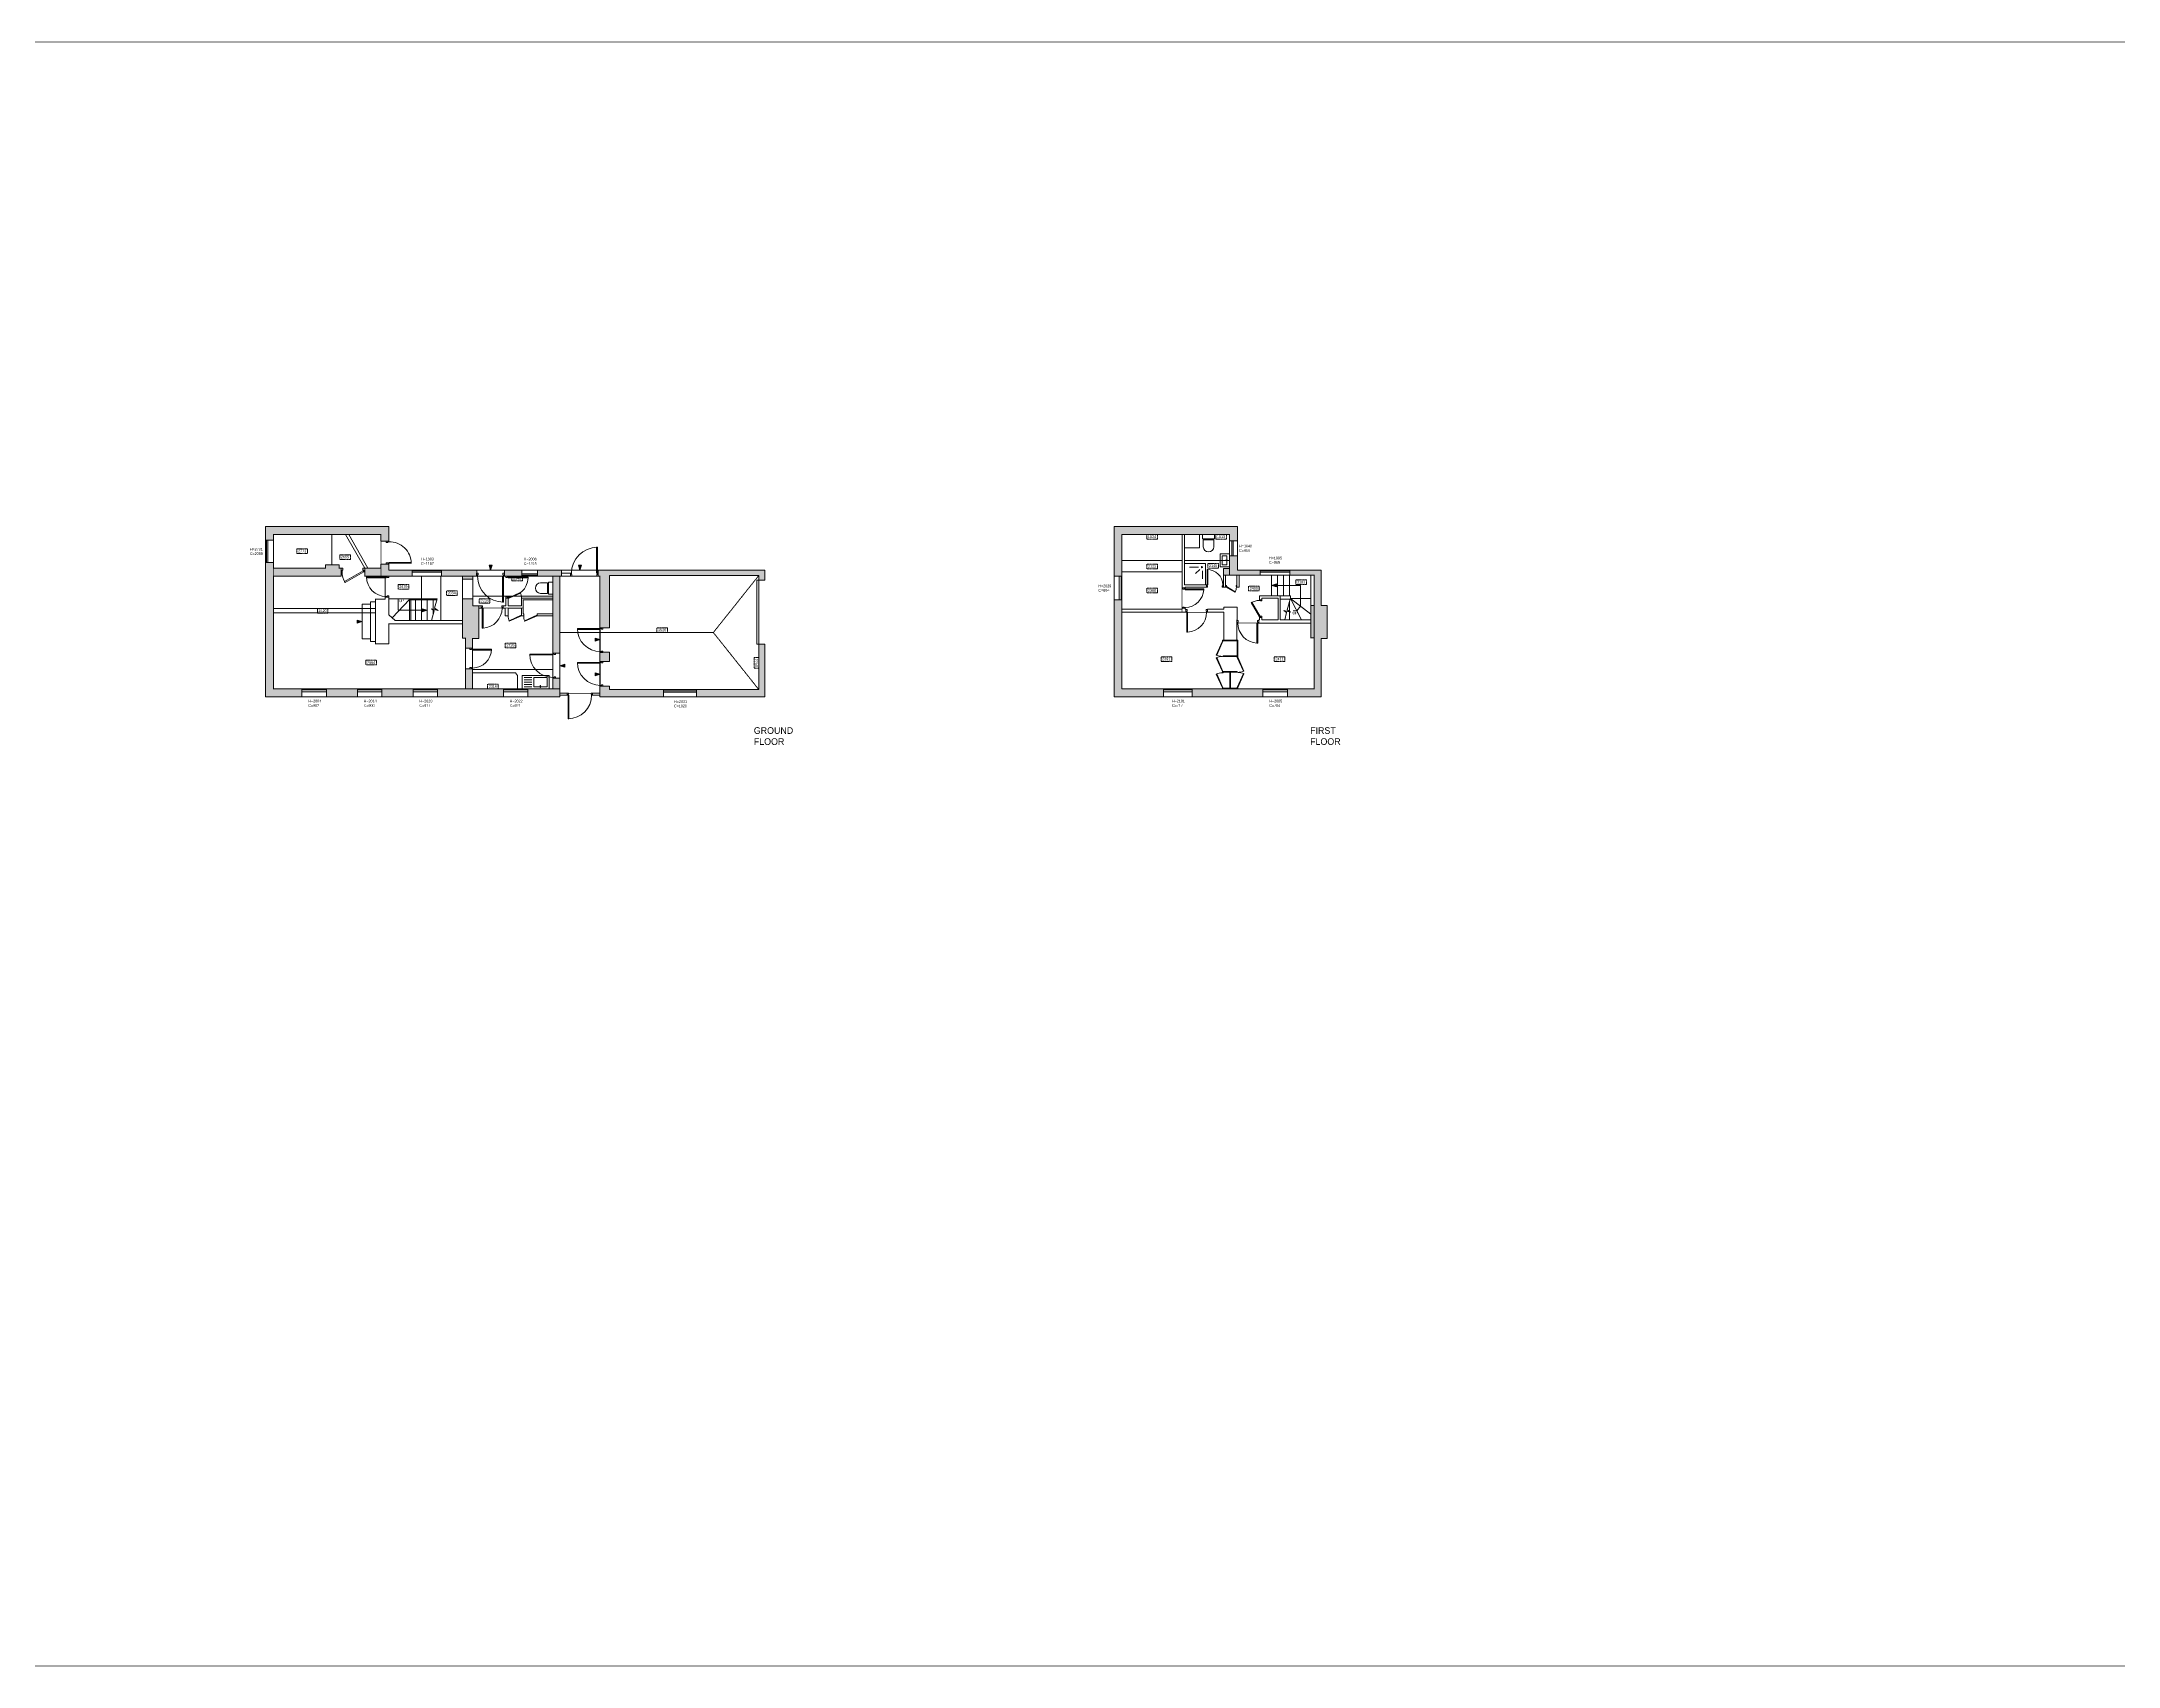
# Model space of a CAD drawing. Header units: millimetres. Extents: x 62976 to 1097852, y -110926 to 167100.
# Drawn here: x 857195 to 935511, y 102432 to 163738 of the extents above; entities that cross this region are included whole.
import ezdxf

# ---------------------------------------------------------------- set-up
doc = ezdxf.new("R2010")
doc.units = ezdxf.units.MM
doc.linetypes.add('HIDDENX2', pattern=[0.75, 0.5, -0.25])
for name, color, linetype, lineweight in [('BLOCKS', 8, 'Continuous', 15), ('Ceiling', 45, 'HIDDENX2', 15), ('Ceiling tag', 1, 'Continuous', 15), ('GIA', 84, 'Continuous', 15), ('NIA', 30, 'Continuous', 15), ('Partitions', 155, 'Continuous', 15), ('Stairs', 8, 'Continuous', 15), ('WALLS', 7, 'Continuous', 15), ('Window', 8, 'Continuous', 15)]:
    doc.layers.add(name, color=color, linetype=linetype, lineweight=lineweight)
doc.layers.add('Whatch', color=7, linetype='Continuous', lineweight=15, true_color=0xa8a8a8)
doc.styles.add('Century Gothic', font='GOTHIC.TTF')

# ---------------------------------------------------------------- blocks, each defined once
blk = doc.blocks.new('door')
at = {"layer": 'BLOCKS'}
for p, q in [((0, 450), (0, -450)), ((0, 450), (34, 450)), ((0, -450), (0, 450)), ((34, -450), (34, 450)), ((-30, -550), (-30, -450)), ((0, -450), (-30, -450)), ((20, -550), (-30, -550)), ((34, -450), (0, -450)), ((0, -491), (0, -450)), ((20, -491), (0, -491)), ((20, -550), (20, -491)), ((880, -491), (900, -491)), ((880, -550), (880, -491)), ((880, -550), (930, -550)), ((900, -491), (900, -450)), ((900, -450), (930, -450)), ((930, -550), (930, -450))]:
    blk.add_line(p, q, dxfattribs=at)
blk.add_arc((0, -450), 900, 0, 90, dxfattribs=at)
blk = doc.blocks.new('DOOR 900')
at = {"layer": 'Whatch'}
blk.add_blockref('door', (-825, 91), dxfattribs=at)
blk = doc.blocks.new('DOOR 840')
at = {"layer": 'BLOCKS'}
for p, q in [((-582, 249), (-582, -591)), ((-582, -591), (-582, 249)), ((-548, 249), (-582, 249)), ((-548, -591), (-548, 248)), ((-612, -691), (-612, -591)), ((-582, -591), (-612, -591)), ((-562, -691), (-612, -691)), ((-548, -591), (-582, -591)), ((-582, -632), (-582, -591)), ((-562, -632), (-582, -632)), ((-562, -691), (-562, -632)), ((208, -632), (228, -632)), ((208, -691), (208, -632)), ((208, -691), (258, -691)), ((228, -632), (228, -591)), ((228, -591), (258, -591)), ((258, -691), (258, -591))]:
    blk.add_line(p, q, dxfattribs=at)
blk.add_arc((-586, -565), 814, 358.15749, 89.75925, dxfattribs=at)
blk = doc.blocks.new('70')
at = {"layer": 'BLOCKS'}
for p, q in [((976617, 38303), (976840, 38806)), ((976633, 38296), (976617, 38303)), ((976856, 38799), (976633, 38296)), ((976840, 38806), (976856, 38799))]:
    blk.add_line(p, q, dxfattribs=at)
blk.add_arc((976633, 38296), 550, 66.10659, 90, dxfattribs=at)
blk = doc.blocks.new('DOOR 760')
at = {"layer": 'BLOCKS'}
for p, q in [((-712, -265), (-747, -265)), ((-747, -265), (-747, -365)), ((-747, -365), (-697, -365)), ((-712, -265), (-712, -305)), ((-712, -305), (-697, -305)), ((-697, -305), (-697, -365)), ((33, -305), (33, -365)), ((48, -305), (33, -305)), ((33, -365), (83, -365)), ((83, -265), (48, -265)), ((48, -305), (48, -265)), ((83, -365), (83, -265))]:
    blk.add_line(p, q, dxfattribs=at)
blk.add_lwpolyline([(-677, -265), (-677, 495), (-712, 495), (-712, -265)], close=True, dxfattribs=at)
blk.add_arc((-714, -266), 761, 0.04394, 87.25575, dxfattribs=at)
blk = doc.blocks.new('sink wc')
at = {"layer": 'BLOCKS'}
for p, q in [((36043, 129595), (36543, 129595)), ((36043, 129245), (36043, 129595)), ((36543, 129245), (36043, 129245)), ((36123, 129495), (36285, 129495)), ((36123, 129325), (36123, 129495)), ((36463, 129325), (36123, 129325)), ((36285, 129525), (36285, 129448)), ((36285, 129525), (36300, 129525)), ((36300, 129448), (36285, 129448)), ((36300, 129525), (36300, 129448)), ((36300, 129495), (36463, 129495)), ((36463, 129495), (36463, 129325)), ((36543, 129595), (36543, 129245))]:
    blk.add_line(p, q, dxfattribs=at)
blk = doc.blocks.new('wc')
at = {"layer": 'BLOCKS'}
for p, q in [((36874, 129352), (36874, 129084)), ((37274, 129084), (37274, 129352)), ((37299, 129044), (36849, 129044)), ((36849, 129044), (36849, 128881)), ((36849, 128881), (37299, 128881)), ((36874, 129084), (36899, 129084)), ((36899, 129044), (36899, 129084)), ((36899, 129084), (37249, 129084)), ((37249, 129084), (37249, 129044)), ((37274, 129084), (37249, 129084)), ((37299, 128881), (37299, 129044))]:
    blk.add_line(p, q, dxfattribs=at)
blk.add_arc((37074, 129339), 200, 3.80419, 176.19581, dxfattribs=at)
blk = doc.blocks.new('shower')
for p, q in [((114517, 100644), (114517, 100344)), ((114617, 100698), (114778, 100540)), ((115004, 100785), (114668, 100785))]:
    blk.add_line(p, q)
blk.add_lwpolyline([(115195, 100120), (114395, 100120), (114395, 100920), (115195, 100920)], close=True)
blk.add_circle((114532, 100783), 21.5)
blk = doc.blocks.new('DOOR 710')
at = {"layer": 'BLOCKS'}
for p, q in [((-672, 483), (-672, -227)), ((-672, 483), (-637, 483)), ((-637, -227), (-637, 483)), ((-702, -327), (-702, -227)), ((-672, -227), (-702, -227)), ((-652, -327), (-702, -327)), ((-637, -227), (-672, -227)), ((-672, -268), (-672, -227)), ((-652, -268), (-672, -268)), ((-652, -327), (-652, -268)), ((18, -268), (38, -268)), ((18, -327), (18, -268)), ((18, -327), (68, -327)), ((38, -268), (38, -227)), ((38, -227), (68, -227)), ((68, -327), (68, -227))]:
    blk.add_line(p, q, dxfattribs=at)
blk.add_arc((-675, -231), 713, 0.27792, 89.72208, dxfattribs=at)
blk = doc.blocks.new('69')
at = {"layer": 'BLOCKS'}
for p, q in [((876095, 53847), (876393, 54362)), ((876095, 53847), (876124, 53830)), ((876422, 54346), (876124, 53830)), ((876480, 54392), (876393, 54392)), ((876393, 54362), (876393, 54392)), ((876422, 54346), (876393, 54362)), ((876433, 54362), (876393, 54362)), ((876433, 53767), (876393, 53767)), ((876393, 53767), (876393, 53738)), ((876433, 54343), (876433, 54362)), ((876480, 54343), (876433, 54343)), ((876433, 53786), (876433, 53767)), ((876480, 53786), (876433, 53786)), ((876480, 54343), (876480, 54392)), ((876480, 53786), (876480, 53738)), ((876480, 53738), (876393, 53738))]:
    blk.add_line(p, q, dxfattribs=at)
blk.add_arc((876393, 54362), 595, 239.96333, 270, dxfattribs=at)
blk = doc.blocks.new('67')
at = {"layer": 'BLOCKS'}
for p, q in [((851158, 55991), (851141, 55961)), ((851669, 55656), (851141, 55961)), ((851158, 55991), (851686, 55686)), ((851046, 55586), (851046, 55686)), ((851076, 55686), (851046, 55686)), ((851096, 55586), (851046, 55586)), ((851076, 55645), (851076, 55686)), ((851096, 55645), (851076, 55645)), ((851096, 55586), (851096, 55645)), ((851666, 55645), (851686, 55645)), ((851666, 55586), (851666, 55645)), ((851666, 55586), (851716, 55586)), ((851669, 55656), (851686, 55686)), ((851686, 55645), (851686, 55686)), ((851686, 55686), (851716, 55686)), ((851716, 55586), (851716, 55686))]:
    blk.add_line(p, q, dxfattribs=at)
blk.add_arc((851686, 55686), 610, 149.96333, 180, dxfattribs=at)
blk = doc.blocks.new('72')
at = {"layer": 'BLOCKS'}
for p, q in [((978459, 54961), (978459, 54881)), ((978459, 54961), (978509, 54961)), ((978494, 54881), (978459, 54881)), ((978494, 54920), (978509, 54920)), ((978494, 54881), (978494, 54920)), ((978509, 54920), (978509, 54961)), ((979232, 54961), (979281, 54961)), ((979232, 54920), (979232, 54961)), ((979247, 54920), (979232, 54920)), ((979247, 54920), (979247, 54881)), ((979281, 54881), (979247, 54881)), ((979281, 54961), (979281, 54881))]:
    blk.add_line(p, q, dxfattribs=at)
blk.add_lwpolyline([(978529, 54881), (978529, 54128), (978494, 54128), (978494, 54881)], close=True, dxfattribs=at)
blk.add_arc((978492, 54881), 754, 272.74425, 359.95606, dxfattribs=at)
blk = doc.blocks.new('74')
at = {"layer": 'BLOCKS'}
for p, q in [((979391, 56087), (979471, 56087)), ((979391, 56087), (979391, 56037)), ((979431, 56037), (979391, 56037)), ((979431, 56052), (979431, 56037)), ((979471, 56052), (979431, 56052)), ((979471, 56052), (979471, 56087)), ((979391, 55311), (979391, 55262)), ((979431, 55311), (979391, 55311)), ((979391, 55262), (979471, 55262)), ((979431, 55296), (979431, 55311)), ((979431, 55296), (979471, 55296)), ((979471, 55262), (979471, 55296))]:
    blk.add_line(p, q, dxfattribs=at)
blk.add_lwpolyline([(979471, 56017), (980227, 56017), (980227, 56052), (979471, 56052)], close=True, dxfattribs=at)
blk.add_arc((979471, 56053), 757, 270.04394, 357.25575, dxfattribs=at)
blk = doc.blocks.new('66')
at = {"layer": 'BLOCKS'}
for p, q in [((845118, 58354), (845118, 57454)), ((845118, 58354), (845153, 58354)), ((845118, 57454), (845118, 58354)), ((845153, 57454), (845153, 58354)), ((845088, 57379), (845088, 57454)), ((845118, 57454), (845088, 57454)), ((845138, 57379), (845088, 57379)), ((845153, 57454), (845118, 57454)), ((845118, 57413), (845118, 57454)), ((845138, 57413), (845118, 57413)), ((845138, 57379), (845138, 57413)), ((845998, 57413), (846018, 57413)), ((845998, 57379), (845998, 57413)), ((845998, 57379), (846048, 57379)), ((846018, 57413), (846018, 57454)), ((846018, 57454), (846048, 57454)), ((846048, 57379), (846048, 57454))]:
    blk.add_line(p, q, dxfattribs=at)
blk.add_arc((845118, 57454), 900, 0, 90, dxfattribs=at)
blk = doc.blocks.new('sink kitchenette')
at = {"layer": 'BLOCKS'}
for p, q in [((38392, 131337), (39402, 131337)), ((38392, 130837), (38392, 131337)), ((39402, 130837), (38392, 130837)), ((38467, 131262), (38752, 131262)), ((38467, 131177), (38752, 131177)), ((38467, 131087), (38752, 131087)), ((38467, 130997), (38752, 130997)), ((38752, 130912), (38467, 130912)), ((39327, 131262), (38827, 131262)), ((38827, 131262), (38827, 130912)), ((38827, 130912), (39069, 130912)), ((39069, 130890), (39069, 130967)), ((39084, 130967), (39069, 130967)), ((39069, 130890), (39084, 130890)), ((39084, 130890), (39084, 130967)), ((39084, 130912), (39327, 130912)), ((39327, 130912), (39327, 131262)), ((39402, 131337), (39402, 130837))]:
    blk.add_line(p, q, dxfattribs=at)

msp = doc.modelspace()

# ---------------------------------------------------------------- hatches: boundary and pattern name
at = {"layer": 'Stairs'}
for points in [[(874069, 143980), (874185, 143980), (874126, 143788)], [(877440, 143980), (877556, 143980), (877497, 143788)], [(903575, 143219), (903768, 143162), (903768, 143278)], [(869284, 141855), (869092, 141912), (869092, 141796)], [(871741, 142279), (871549, 142335), (871549, 142220)], [(878265, 141172), (878073, 141116), (878073, 141231)], [(876740, 140189), (876933, 140132), (876933, 140248)], [(878265, 139865), (878073, 139808), (878073, 139924)]]:
    msp.add_hatch(color=256, dxfattribs=at).paths.add_polyline_path(points)
at = {"layer": 'Whatch', "ltscale": 2}
h = msp.add_hatch(color=256, dxfattribs=at)
h.dxf.hatch_style = 1
h.paths.add_polyline_path([(870293, 145440), (865639, 145440), (865639, 144926), (865939, 144926), (865939, 145140), (869993, 145140), (869993, 144890), (870293, 144890)])
h.paths.add_polyline_path([(868489, 143868), (868414, 143868), (868414, 143989), (867904, 143989), (867904, 143868), (865939, 143868), (865939, 144080), (865639, 144080), (865639, 139014), (867015, 139014), (867015, 139314), (865939, 139314), (865939, 143568), (868489, 143568)])
h.paths.add_polyline_path([(871169, 143788), (870293, 143788), (870293, 144020), (869993, 144020), (869993, 143868), (869383, 143868), (869383, 143568), (871169, 143568)])
h.paths.add_polyline_path([(873603, 143788), (872277, 143788), (872277, 143568), (873073, 143568), (873073, 143451), (873463, 143451), (873463, 143568), (873603, 143568)])
h.paths.add_polyline_path([(875304, 143788), (874648, 143788), (874648, 143568), (875304, 143568)])
h.paths.add_polyline_path([(876806, 143788), (875896, 143788), (875896, 143568), (876480, 143568), (876480, 140658), (876578, 140658), (876740, 140658), (876740, 143568), (876806, 143568)])
h.paths.add_polyline_path([(878615, 143586), (884237, 143586), (884237, 143413), (884467, 143413), (884467, 143788), (878188, 143788), (878188, 143568), (878245, 143568), (878245, 141617), (878615, 141617)])
h.paths.add_polyline_path([(884467, 141005), (884237, 141005), (884237, 139296), (881896, 139296), (881896, 139014), (884467, 139014)])
h.paths.add_polyline_path([(880642, 139296), (878615, 139296), (878615, 139420), (878245, 139420), (878245, 139014), (880642, 139014)])
h.paths.add_polyline_path([(878615, 140694), (878245, 140694), (878245, 140343), (878615, 140343)])
h.paths.add_polyline_path([(876740, 139721), (876480, 139721), (876480, 139314), (875536, 139314), (875536, 139014), (876740, 139014)])
h.paths.add_polyline_path([(874611, 139314), (873447, 139314), (873447, 140071), (873187, 140071), (873187, 139314), (872131, 139314), (872131, 139014), (874611, 139014)])
h.paths.add_polyline_path([(873682, 142442), (873463, 142442), (873463, 142708), (873073, 142708), (873073, 141228), (873187, 141228), (873187, 140846), (873447, 140846), (873447, 141216), (873682, 141216)])
h.paths.add_polyline_path([(871206, 139314), (870031, 139314), (870031, 139014), (871206, 139014)])
h.paths.add_polyline_path([(869106, 139314), (867940, 139314), (867940, 139014), (869106, 139014)])
h = msp.add_hatch(color=256, dxfattribs=at)
h.dxf.hatch_style = 1
h.paths.add_polyline_path([(905679, 142460), (905444, 142460), (905444, 143788), (904266, 143788), (904266, 143608), (905184, 143608), (905184, 142460), (905052, 142460), (905052, 141236), (905184, 141236), (905184, 139314), (904177, 139314), (904177, 139014), (905444, 139014), (905444, 141216), (905679, 141216)])
h.paths.add_polyline_path([(900582, 139314), (900582, 139284), (900582, 139014), (903252, 139014), (903252, 139314)])
h.paths.add_polyline_path([(897936, 139314), (897936, 142668), (897906, 142668), (897636, 142668), (897636, 139014), (899504, 139014), (899504, 139314)])
h.paths.add_polyline_path([(897636, 143566), (897936, 143566), (897936, 145140), (901990, 145140), (901990, 144902), (902290, 144902), (902290, 145440), (897636, 145440)])
h.paths.add_polyline_path([(901990, 143860), (901758, 143860), (901758, 143608), (903143, 143608), (903143, 143788), (902290, 143788), (902290, 144337), (901990, 144337)])

# ---------------------------------------------------------------- linework, layer by layer
at = {"layer": 'BLOCKS', "ltscale": 2}
for p, q in [((900859, 144641), (900859, 145140)), ((900290, 144641), (900859, 144641)), ((884237, 143413), (884167, 143413)), ((884167, 143413), (884167, 141005)), ((884237, 143413), (884237, 141005)), ((905052, 142460), (905052, 143608)), ((869784, 142603), (869604, 142603)), ((869604, 142603), (869604, 141105)), ((869784, 141105), (869604, 141105)), ((884237, 141005), (884167, 141005)), ((873447, 139914), (875061, 139914)), ((875146, 139814), (875061, 139914)), ((875146, 139314), (875146, 139814))]:
    msp.add_line(p, q, dxfattribs=at)
at = {"layer": 'Ceiling', "ltscale": 2}
for p, q in [((868144, 145140), (868144, 143989)), ((900200, 144164), (897936, 144164)), ((901990, 144164), (900290, 144164)), ((871522, 143568), (871522, 142713)), ((872258, 143568), (872258, 141889)), ((873073, 143451), (873073, 142708)), ((873463, 143451), (873463, 142708)), ((873636, 143568), (874578, 143568)), ((884237, 143586), (882527, 141441)), ((900200, 143727), (897936, 143727)), ((871122, 142669), (871122, 141889)), ((873463, 142808), (876480, 142808)), ((869784, 142343), (865939, 142343)), ((865939, 142179), (869784, 142179)), ((882527, 141441), (876740, 141441)), ((882527, 141441), (884237, 139296)), ((873187, 140846), (873187, 140071)), ((873447, 140781), (873447, 140101)), ((876480, 139750), (876480, 140595)), ((876480, 140045), (873447, 140045))]:
    msp.add_line(p, q, dxfattribs=at)
at = {"layer": 'Ceiling'}
for points in [[(898870, 145140), (899271, 145140), (899271, 144965), (898870, 144965)], [(901472, 145140), (901874, 145140), (901874, 144965), (901472, 144965)], [(866824, 144596), (867225, 144596), (867225, 144421), (866824, 144421)], [(868439, 144374), (868841, 144374), (868841, 144200), (868439, 144200)], [(874932, 143568), (875334, 143568), (875334, 143393), (874932, 143393)], [(898870, 144015), (899271, 144015), (899271, 143841), (898870, 143841)], [(901174, 144049), (901576, 144049), (901576, 143874), (901174, 143874)], [(904493, 143429), (904894, 143429), (904894, 143254), (904493, 143254)], [(870640, 143253), (871042, 143253), (871042, 143078), (870640, 143078)], [(872462, 143017), (872863, 143017), (872863, 142843), (872462, 142843)], [(873702, 142717), (874104, 142717), (874104, 142542), (873702, 142542)], [(898870, 143112), (899271, 143112), (899271, 142937), (898870, 142937)], [(902708, 143192), (903110, 143192), (903110, 143017), (902708, 143017)], [(867595, 142348), (867997, 142348), (867997, 142174), (867595, 142174)], [(874681, 141043), (875082, 141043), (875082, 140869), (874681, 140869)], [(880397, 141615), (880799, 141615), (880799, 141441), (880397, 141441)], [(869426, 140392), (869828, 140392), (869828, 140218), (869426, 140218)], [(884237, 140496), (884237, 140094), (884063, 140094), (884063, 140496)], [(899409, 140528), (899811, 140528), (899811, 140353), (899409, 140353)], [(903681, 140528), (904083, 140528), (904083, 140353), (903681, 140353)], [(874017, 139488), (874418, 139488), (874418, 139314), (874017, 139314)]]:
    msp.add_lwpolyline(points, close=True, dxfattribs=at)
at = {"layer": 'GIA', "ltscale": 2, "const_width": 30}
for points in [[(878245, 143568), (878245, 139150), (876740, 139150), (876740, 139314), (865939, 139314), (865939, 145140), (869993, 145140), (869993, 143568)], [(897936, 145140), (901990, 145140), (901990, 143608), (905184, 143608), (905184, 139314), (897936, 139314)]]:
    msp.add_lwpolyline(points, close=True, dxfattribs=at)
at = {"layer": 'NIA', "ltscale": 2, "const_width": 30}
msp.add_lwpolyline([(873187, 139314), (873187, 140071), (873447, 140071), (873447, 139314), (876480, 139314), (876480, 142675), (875358, 142675), (875358, 142362), (873682, 142362), (873682, 141216), (873447, 141216), (873447, 140846), (873187, 140846), (873187, 141228), (873073, 141228), (873073, 141769), (870288, 141769), (870288, 141008), (869784, 141008), (869784, 141105), (869604, 141105), (869604, 142603), (869784, 142603), (869784, 142703), (870154, 142703), (870154, 143568), (869383, 143568), (869383, 143868), (869993, 143868), (869993, 145140), (865939, 145140), (865939, 143868), (867904, 143868), (867904, 143989), (868414, 143989), (868414, 143868), (868489, 143868), (868489, 143568), (865939, 143568), (865939, 139314)], close=True, dxfattribs=at)
msp.add_lwpolyline([(905184, 141236), (905184, 139314), (897936, 139314), (897936, 145140), (900200, 145140), (900200, 142206), (901781, 142206), (901781, 141148), (902266, 141148), (902266, 141798), (905052, 141798), (905052, 141236), (905184, 141236)], dxfattribs=at)
at = {"layer": 'Partitions', "ltscale": 2}
for p, q in [((868663, 145140), (869383, 143868)), ((868779, 145140), (869499, 143868)), ((900200, 145140), (900200, 143122)), ((900290, 145140), (900290, 143244)), ((901758, 143608), (901758, 143244)), ((901841, 143608), (901841, 143154)), ((902268, 143608), (902268, 143154)), ((902351, 143154), (902351, 143608)), ((869784, 141008), (869784, 142703)), ((869784, 142703), (870154, 142703)), ((870154, 142703), (870154, 142769)), ((870288, 142769), (870154, 142769)), ((870288, 142769), (870288, 142114)), ((874707, 142743), (874707, 142442)), ((874787, 142442), (874787, 142743)), ((876480, 142743), (875290, 142743)), ((875290, 142442), (875290, 142743)), ((875358, 142144), (875358, 142675)), ((876480, 142675), (875358, 142675)), ((900200, 143122), (900320, 143122)), ((901125, 143244), (900290, 143244)), ((900320, 143154), (900320, 143122)), ((901125, 143154), (900320, 143154)), ((901125, 143244), (901125, 143154)), ((901758, 143244), (901758, 143154)), ((901841, 143154), (901758, 143154)), ((902351, 143154), (902268, 143154)), ((903117, 142831), (903117, 142680)), ((903117, 142831), (903904, 142831)), ((903207, 142741), (903207, 142680)), ((903207, 142741), (903827, 142741)), ((903827, 142741), (903827, 141918)), ((903904, 141918), (903904, 142831)), ((870288, 142114), (870533, 141889)), ((873073, 141769), (870288, 141769)), ((870288, 141769), (870288, 141008)), ((873073, 141889), (870533, 141889)), ((873775, 142442), (873682, 142442)), ((873682, 142362), (873775, 142362)), ((874707, 142442), (874597, 142442)), ((874597, 142362), (874680, 142362)), ((874680, 142361), (874680, 142076)), ((874787, 142076), (874680, 142076)), ((875290, 142442), (874787, 142442)), ((874787, 142076), (874787, 142361)), ((874787, 142361), (875290, 142361)), ((875290, 142076), (875290, 142361)), ((875376, 142076), (875290, 142076)), ((875376, 142144), (875358, 142144)), ((875376, 142076), (875376, 142144)), ((876480, 142144), (875879, 142144)), ((875879, 142076), (875879, 142144)), ((876480, 142076), (875879, 142076)), ((900200, 142326), (897936, 142326)), ((900343, 142206), (897936, 142206)), ((900200, 142356), (900200, 142326)), ((900200, 142356), (900320, 142356)), ((900320, 142356), (900320, 142326)), ((900343, 142326), (900320, 142326)), ((900343, 142206), (900343, 142326)), ((901781, 142326), (901162, 142326)), ((901162, 142206), (901162, 142326)), ((901781, 142206), (901162, 142206)), ((901781, 142326), (901781, 142402)), ((901781, 142402), (902285, 142402)), ((901781, 141148), (901781, 142206)), ((902266, 141798), (902266, 141918)), ((902285, 141918), (902266, 141918)), ((902266, 141798), (902266, 141148)), ((902285, 142402), (902285, 141918)), ((903117, 141918), (903094, 141918)), ((903094, 141798), (903094, 141918)), ((905052, 141798), (903094, 141798)), ((903117, 142004), (903117, 141918)), ((903207, 142004), (903207, 141918)), ((903827, 141918), (903207, 141918)), ((905052, 141918), (903904, 141918)), ((870288, 141008), (869784, 141008)), ((901781, 141148), (901725, 141148)), ((901725, 141148), (901725, 141115)), ((901725, 141115), (901750, 141115)), ((901750, 141123), (901750, 141115)), ((902276, 141123), (901750, 141123)), ((901781, 141148), (902266, 141148)), ((902301, 141148), (902266, 141148)), ((902276, 140556), (902276, 141123)), ((902301, 140511), (902301, 141148)), ((902276, 140556), (901750, 140556)), ((901750, 140556), (901750, 140531)), ((902276, 140531), (901750, 140531)), ((902276, 140511), (902276, 140531)), ((902301, 140511), (902276, 140511)), ((901725, 139965), (901725, 139924)), ((901725, 139965), (901750, 139965)), ((901725, 139924), (901750, 139924)), ((901750, 139965), (901750, 139964)), ((902276, 139964), (901750, 139964)), ((901750, 139939), (901750, 139924)), ((902001, 139939), (901750, 139939)), ((902001, 139939), (902001, 139339)), ((902026, 139939), (902026, 139339)), ((902276, 139939), (902026, 139939)), ((902276, 139964), (902276, 139939)), ((901725, 139349), (901725, 139314)), ((901725, 139349), (901750, 139349)), ((901750, 139349), (901750, 139339)), ((902001, 139339), (901750, 139339)), ((902276, 139339), (902026, 139339)), ((902276, 139339), (902276, 139362)), ((902301, 139362), (902276, 139362)), ((902301, 139314), (902301, 139362))]:
    msp.add_line(p, q, dxfattribs=at)
at = {"layer": 'Stairs', "ltscale": 2}
for p, q in [((873603, 143788), (874648, 143788)), ((876806, 143788), (878188, 143788)), ((903575, 143608), (903575, 142831)), ((903799, 143608), (903799, 142831)), ((904024, 143608), (904024, 142831)), ((904248, 142831), (904248, 143608)), ((870288, 142713), (872119, 142713)), ((871068, 142692), (870411, 142001)), ((871068, 141889), (871068, 142713)), ((872106, 142669), (871068, 142669)), ((871293, 141889), (871293, 142669)), ((871517, 141889), (871517, 142669)), ((871741, 141889), (871741, 142669)), ((871966, 142316), (871966, 142669)), ((903904, 142831), (904285, 142831)), ((903904, 142698), (904285, 142698)), ((904254, 142616), (904254, 142236)), ((904285, 142698), (904285, 142831)), ((905052, 142719), (904285, 142719)), ((904285, 142719), (905052, 142138)), ((904285, 142719), (904700, 141918)), ((904669, 142429), (904669, 143220)), ((869284, 141201), (869284, 142510)), ((869284, 142510), (869604, 142510)), ((871966, 142126), (871966, 142285)), ((904254, 142220), (904254, 141918)), ((904525, 142256), (904391, 142256)), ((904669, 142429), (904525, 142256)), ((869284, 141201), (869604, 141201))]:
    msp.add_line(p, q, dxfattribs=at)
at = {"layer": 'Stairs'}
for p, q in [((874069, 143980), (874185, 143980)), ((874069, 143980), (874126, 143788)), ((874185, 143980), (874126, 143788)), ((877440, 143980), (877556, 143980)), ((877440, 143980), (877497, 143788)), ((877556, 143980), (877497, 143788)), ((870645, 142713), (870645, 142278)), ((872018, 142354), (872119, 142713)), ((903768, 143278), (903575, 143219)), ((903768, 143162), (903575, 143219)), ((903768, 143162), (903768, 143278)), ((904669, 143220), (903768, 143220)), ((904163, 142295), (904277, 142698)), ((869092, 141912), (869092, 141796)), ((869092, 141912), (869284, 141855)), ((869092, 141796), (869284, 141855)), ((870645, 142278), (871549, 142278)), ((871549, 142335), (871549, 142220)), ((871549, 142335), (871741, 142279)), ((871549, 142220), (871741, 142279)), ((871999, 142261), (871898, 142334)), ((871898, 142334), (872147, 142269)), ((871906, 141889), (871999, 142261)), ((872147, 142269), (872018, 142354)), ((904145, 142202), (904044, 142275)), ((904044, 142275), (904293, 142210)), ((904074, 141918), (904145, 142202)), ((904293, 142210), (904163, 142295)), ((878073, 141116), (878073, 141231)), ((878073, 141231), (878265, 141172)), ((878073, 141116), (878265, 141172)), ((878265, 141555), (878265, 140722)), ((876740, 140658), (876740, 139721)), ((876933, 140248), (876740, 140189)), ((876933, 140132), (876740, 140189)), ((876933, 140132), (876933, 140248)), ((878265, 139448), (878265, 140281)), ((878073, 139808), (878073, 139924)), ((878073, 139924), (878265, 139865)), ((878073, 139808), (878265, 139865))]:
    msp.add_line(p, q, dxfattribs=at)
at = {"layer": 'WALLS', "ltscale": 2}
for p, q in [((865939, 144926), (865639, 144926)), ((865939, 145140), (869993, 145140)), ((865939, 145140), (865939, 144926)), ((869993, 144890), (869993, 145140)), ((870293, 144890), (869993, 144890)), ((897936, 145140), (901990, 145140)), ((897936, 145140), (897936, 143566)), ((901990, 144902), (901990, 145140)), ((901990, 144902), (902290, 144902)), ((901990, 144337), (902290, 144337)), ((901990, 143860), (901990, 144337)), ((865939, 144080), (865639, 144080)), ((865939, 144080), (865939, 143868)), ((865939, 143868), (867904, 143868)), ((868489, 143568), (865939, 143568)), ((865939, 143568), (865939, 139314)), ((867904, 143868), (867904, 143989)), ((867904, 143989), (868414, 143989)), ((868414, 143989), (868414, 143868)), ((868414, 143868), (868489, 143868)), ((868489, 143868), (868489, 143568)), ((869383, 143868), (869993, 143868)), ((869383, 143868), (869383, 143568)), ((871169, 143568), (869383, 143568)), ((869993, 143868), (869993, 144020)), ((870293, 144020), (869993, 144020)), ((871169, 143568), (871169, 143788)), ((872277, 143568), (872277, 143788)), ((873073, 143568), (872277, 143568)), ((873073, 143451), (873073, 143568)), ((873463, 143451), (873073, 143451)), ((873603, 143568), (873463, 143568)), ((873463, 143568), (873463, 143451)), ((873603, 143568), (873603, 143788)), ((874648, 143568), (874648, 143788)), ((875304, 143568), (874648, 143568)), ((875304, 143568), (875304, 143788)), ((875896, 143568), (875896, 143788)), ((876480, 143568), (875896, 143568)), ((876480, 143568), (876480, 140658)), ((876740, 143568), (876740, 140658)), ((876740, 143568), (876806, 143568)), ((876806, 143568), (876806, 143788)), ((878188, 143788), (878188, 143568)), ((878188, 143568), (878245, 143568)), ((878245, 143568), (878245, 141617)), ((878615, 143586), (878615, 141617)), ((884237, 143586), (878615, 143586)), ((884237, 143586), (884237, 143413)), ((884237, 143413), (884467, 143413)), ((897936, 143566), (897636, 143566)), ((901990, 143860), (901758, 143860)), ((901758, 143860), (901758, 143608)), ((903143, 143608), (901758, 143608)), ((903143, 143608), (903143, 143788)), ((904266, 143608), (904266, 143788)), ((905184, 143608), (904266, 143608)), ((905184, 142460), (905184, 143608)), ((873463, 142708), (873073, 142708)), ((873073, 142708), (873073, 141228)), ((873463, 142708), (873463, 142442)), ((897936, 142668), (897636, 142668)), ((897936, 142668), (897936, 139314)), ((873463, 142442), (873682, 142442)), ((873682, 141216), (873682, 142442)), ((905052, 141236), (905052, 142460)), ((905184, 142460), (905052, 142460)), ((873187, 141228), (873073, 141228)), ((873187, 140846), (873187, 141228)), ((873447, 141216), (873447, 140846)), ((873447, 141216), (873682, 141216)), ((878615, 141617), (878245, 141617)), ((884237, 141005), (884237, 139296)), ((884237, 141005), (884467, 141005)), ((905184, 141236), (905052, 141236)), ((905184, 139314), (905184, 141236)), ((873187, 140846), (873447, 140846)), ((876480, 140658), (876740, 140658)), ((878245, 140694), (878245, 140343)), ((878615, 140694), (878245, 140694)), ((878615, 140343), (878245, 140343)), ((878615, 140694), (878615, 140343)), ((873187, 139314), (873187, 140071)), ((873187, 140071), (873447, 140071)), ((873447, 140071), (873447, 139314)), ((876480, 139721), (876480, 139314)), ((876480, 139721), (876740, 139721)), ((876740, 139721), (876740, 139014)), ((878245, 139420), (878245, 139014)), ((878615, 139420), (878245, 139420)), ((878615, 139420), (878615, 139296)), ((865939, 139314), (867015, 139314)), ((867015, 139314), (867015, 139014)), ((867940, 139314), (867940, 139014)), ((867940, 139314), (869106, 139314)), ((869106, 139314), (869106, 139014)), ((870031, 139314), (870031, 139014)), ((870031, 139314), (871206, 139314)), ((871206, 139314), (871206, 139014)), ((872131, 139314), (872131, 139014)), ((872131, 139314), (873187, 139314)), ((873447, 139314), (874611, 139314)), ((874611, 139314), (874611, 139014)), ((875536, 139314), (875536, 139014)), ((875536, 139314), (876480, 139314)), ((880642, 139296), (878615, 139296)), ((880642, 139296), (880642, 139014)), ((884237, 139296), (881896, 139296)), ((881896, 139296), (881896, 139014)), ((897936, 139314), (899504, 139314)), ((899504, 139314), (899504, 139014)), ((900582, 139314), (903252, 139314)), ((900582, 139314), (900582, 139014)), ((903252, 139314), (903252, 139014)), ((904177, 139314), (905184, 139314)), ((904177, 139314), (904177, 139014))]:
    msp.add_line(p, q, dxfattribs=at)
at = {"layer": 'WALLS', "ltscale": 2, "const_width": 30}
msp.add_lwpolyline([(778894, 163723), (1022426, 163723), (1022426, 102447), (778894, 102447)], close=True, dxfattribs=at)
at = {"layer": 'Whatch', "ltscale": 2}
for p, q in [((865639, 145440), (870293, 145440)), ((865639, 145440), (865639, 139014)), ((865677, 144926), (865677, 144080)), ((870293, 144890), (870293, 145440)), ((897636, 145440), (902290, 145440)), ((897636, 145440), (897636, 139014)), ((902133, 144902), (902133, 144337)), ((902290, 143788), (902290, 145440)), ((870293, 143788), (870293, 144020)), ((870293, 143788), (873603, 143788)), ((871169, 143772), (872277, 143772)), ((874648, 143788), (876806, 143788)), ((875304, 143656), (875896, 143656)), ((878188, 143788), (884467, 143788)), ((884467, 143788), (884467, 143413)), ((897831, 142668), (897831, 143566)), ((902290, 143788), (905444, 143788)), ((903143, 143772), (904266, 143772)), ((905444, 143788), (905444, 142460)), ((905679, 142460), (905444, 142460)), ((905679, 141216), (905679, 142460)), ((884467, 141005), (884467, 139014)), ((905444, 141216), (905444, 139014)), ((905444, 141216), (905679, 141216)), ((865639, 139014), (876740, 139014)), ((867940, 139209), (867015, 139209)), ((870031, 139209), (869106, 139209)), ((872131, 139209), (871206, 139209)), ((875536, 139209), (874611, 139209)), ((877019, 139076), (876740, 139076)), ((878245, 139076), (877966, 139076)), ((878245, 139014), (884467, 139014)), ((880642, 139195), (881896, 139195)), ((897636, 139014), (905444, 139014)), ((900582, 139209), (899504, 139209)), ((904177, 139209), (903252, 139209))]:
    msp.add_line(p, q, dxfattribs=at)
at = {"layer": 'Window', "ltscale": 2}
for p, q in [((865727, 144926), (865727, 144080)), ((865939, 144926), (865939, 144080)), ((901990, 144902), (901990, 144337)), ((902083, 144902), (902083, 144337)), ((871169, 143722), (872277, 143722)), ((871169, 143568), (872277, 143568)), ((875304, 143606), (875896, 143606)), ((875304, 143568), (875896, 143568)), ((876806, 143676), (877143, 143676)), ((877143, 143568), (876806, 143568)), ((897906, 142668), (897906, 143566)), ((897936, 142668), (897936, 143566)), ((903143, 143722), (904266, 143722)), ((903143, 143608), (904266, 143608)), ((867940, 139314), (867015, 139314)), ((867940, 139284), (867015, 139284)), ((870031, 139314), (869106, 139314)), ((870031, 139284), (869106, 139284)), ((872131, 139314), (871206, 139314)), ((872131, 139284), (871206, 139284)), ((875536, 139314), (874611, 139314)), ((875536, 139284), (874611, 139284)), ((877019, 139150), (876740, 139150)), ((878245, 139150), (877966, 139150)), ((880642, 139296), (881896, 139296)), ((880642, 139245), (881896, 139245)), ((900582, 139314), (899504, 139314)), ((900582, 139284), (899504, 139284)), ((904177, 139314), (903252, 139314)), ((904177, 139284), (903252, 139284))]:
    msp.add_line(p, q, dxfattribs=at)

# ---------------------------------------------------------------- block references
at = {"layer": 'BLOCKS', "xscale": -1}
for name, p, rotation in [('DOOR 840', (870884, 144633), 270), ('wc', (864128, 274021), 180), ('wc', (1005361, 180192), 90)]:
    msp.add_blockref(name, p, dxfattribs=dict(at, rotation=rotation))
at = {"layer": 'BLOCKS'}
for name, p, xscale, yscale, zscale in [('DOOR 900', (877257, 144067), -1.088541666666667, 1.088541666666667, 1.088541666666667), ('DOOR 710', (901702, 143423), 0.822765524737543, 0.822765524737543, 0.822765524737543)]:
    msp.add_blockref(name, p, dxfattribs=dict(at, xscale=xscale, yscale=yscale, zscale=zscale))
at = {"layer": 'BLOCKS', "rotation": 270}
msp.add_blockref('sink wc', (772395, 180456), dxfattribs=at)
at = {"layer": 'BLOCKS'}
for name, p, xscale, yscale, zscale, rotation in [('DOOR 710', (869949, 142840), -1.037116212690316, 1.037116212690316, 1.037116212690316, 90), ('DOOR 900', (873717, 143177), 1.088541666666667, 1.088541666666667, 1.088541666666667, 180), ('DOOR 760', (900565, 142432), 0.9228915662650519, 0.9228915662650519, 0.9228915662650519, 270), ('DOOR 760', (901080, 141944), -0.9867469879518069, 0.9867469879518069, 0.9867469879518069, 180), ('DOOR 760', (902349, 141533), 0.9975903614457828, 0.9975903614457828, 0.9975903614457828, 180), ('DOOR 900', (877920, 140794), -0.9614583333333302, 0.9614583333333302, 0.9614583333333302, 90), ('DOOR 710', (873676, 140139), 1.006493506493468, 1.006493506493468, 1.006493506493468, 270), ('DOOR 900', (876130, 139823), -0.9760416666666406, 0.9760416666666406, 0.9760416666666406, 90), ('DOOR 900', (877920, 139520), -0.9614583333333302, 0.9614583333333302, 0.9614583333333302, 90)]:
    msp.add_blockref(name, p, dxfattribs=dict(at, xscale=xscale, yscale=yscale, zscale=zscale, rotation=rotation))
at = {"layer": 'BLOCKS', "xscale": -1}
msp.add_blockref('shower', (1015485, 43124), dxfattribs=at)
at = {"layer": 'BLOCKS'}
msp.add_blockref('sink kitchenette', (836930, 8477), dxfattribs=at)
at = {"layer": 'WALLS'}
for name, p, xscale, yscale, zscale, rotation in [('67', (-267086, 218037), -1.334328358208954, 1.334328358208954, 1.334328358208954, 180), ('70', (839764, -750433), -0.9145454545452861, 0.9145454545452861, 0.9145454545452861, 270), ('69', (937354, -429048), 0.652905198776759, 0.652905198776759, 0.652905198776759, 90), ('69', (-3497, 198271), -1.034482758598245, 1.034482758598245, 1.034482758598245, 180), ('70', (910314, 1035251), -0.9145454545452861, 0.9145454545452861, 0.9145454545452861, 90), ('70', (910902, 1035251), -0.9145454545452861, 0.9145454545452861, 0.9145454545452861, 90), ('70', (1922307, 181135), 1.045, 1.045, 1.045, 180), ('70', (-118281, 180531), -1.045, 1.045, 1.045, 180), ('66', (43561, 195739), -0.9862385321102421, 0.9862385321102421, 0.9862385321102421, 180)]:
    msp.add_blockref(name, p, dxfattribs=dict(at, xscale=xscale, yscale=yscale, zscale=zscale, rotation=rotation))
for name in ['74', '72']:
    msp.add_blockref(name, (-104684, 87481), dxfattribs=at)
at = {"layer": 'WALLS', "yscale": 1.045, "zscale": 1.045}
for p, xscale in [((1922307, 99946), -1.045), ((1922307, 99330), -1.045), ((-118281, 99342), 1.045)]:
    msp.add_blockref('70', p, dxfattribs=dict(at, xscale=xscale))

# ---------------------------------------------------------------- texts
at = {"layer": 'Ceiling', "char_height": 100, "width": 730.14, "attachment_point": 1, "style": 'Century Gothic'}
for s, insert in [('1524', (898914, 145107)), ('1513', (901516, 145107)), ('2773', (866868, 144564)), ('2655', (868483, 144342)), ('2340', (874976, 143535)), ('2122', (898914, 143983)), ('2140', (901218, 144017)), ('3183', (904537, 143396)), ('2679', (870685, 143221)), ('2034', (872506, 142985)), ('2728', (873747, 142685)), ('2368', (898914, 143080)), ('2400', (902752, 143160)), ('2420', (867640, 142316)), ('2726', (874725, 141011)), ('3526', (880442, 141583)), ('2664', (869471, 140360)), ('2391', (899453, 140495)), ('2411', (903726, 140495)), ('2316', (874061, 139456))]:
    msp.add_mtext(s, dxfattribs=dict(at, insert=insert))
at = {"layer": 'Ceiling', "insert": (884205, 140452), "char_height": 100, "width": 730.14, "attachment_point": 1, "rotation": 270, "style": 'Century Gothic'}
msp.add_mtext('2250', dxfattribs=at)
at = {"layer": 'Ceiling tag', "char_height": 100, "width": 730.14, "attachment_point": 1, "style": 'Century Gothic'}
for s, insert in [('H=2731\\PC=2088', (865050, 144634)), ('H=1903\\PC=1187', (871500, 144262)), ('H=2006\\PC=1245', (875377, 144262)), ('H=1640\\PC=969', (902354, 144750)), ('H=1995\\PC=968', (903481, 144302)), ('H=2029\\PC=804', (897047, 143248)), ('H=2004\\PC=902', (867254, 138904)), ('H=2014\\PC=900', (869345, 138904)), ('H=2020\\PC=917', (871445, 138904)), ('H=2022\\PC=921', (874850, 138904)), ('H=2031\\PC=1020', (881046, 138886)), ('H=2101\\PC=717', (899820, 138904)), ('H=2085\\PC=704', (903491, 138904))]:
    msp.add_mtext(s, dxfattribs=dict(at, insert=insert))
at = {"layer": 'Stairs', "char_height": 100, "width": 1430, "attachment_point": 1, "style": 'Century Gothic'}
for insert in [(870669, 142686), (904368, 142221)]:
    msp.add_mtext('UP', dxfattribs=dict(at, insert=insert))
at = {"layer": 'WALLS', "char_height": 250, "width": 1910, "attachment_point": 1, "style": 'Century Gothic'}
for s, insert in [('{\\fCentury Gothic|b0|i0|c0|p34;GROUND FLOOR}', (884053, 137868)), ('FIRST FLOOR', (905030, 137868))]:
    msp.add_mtext(s, dxfattribs=dict(at, insert=insert))

doc.saveas('drawing.dxf')
